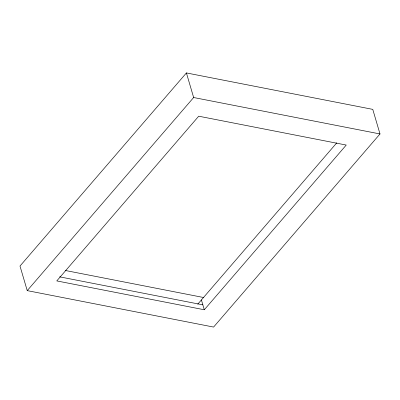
<?xml version="1.0" encoding="UTF-8"?>
<svg xmlns="http://www.w3.org/2000/svg" width="400" height="400" viewBox="0 0 400 400"><rect width="100%" height="100%" fill="white"/><g stroke="black" fill="none" stroke-linecap="round" stroke-linejoin="round"><path stroke-width="0.6" d="M186.41 72.935L20 266.045L27.235 290.625L213.59 327.065L380 133.955L372.765 109.375L186.41 72.935L193.645 97.52L27.235 290.625M197.74 304.19L336.82 142.795M204.305 309.765L346.24 145.055L198.71 116.205L56.775 280.915L204.305 309.765L201.41 299.93M193.645 97.52L380 133.955M65.235 270.465L203.83 297.56M59.61 276.84L202.855 304.845"/></g></svg>
